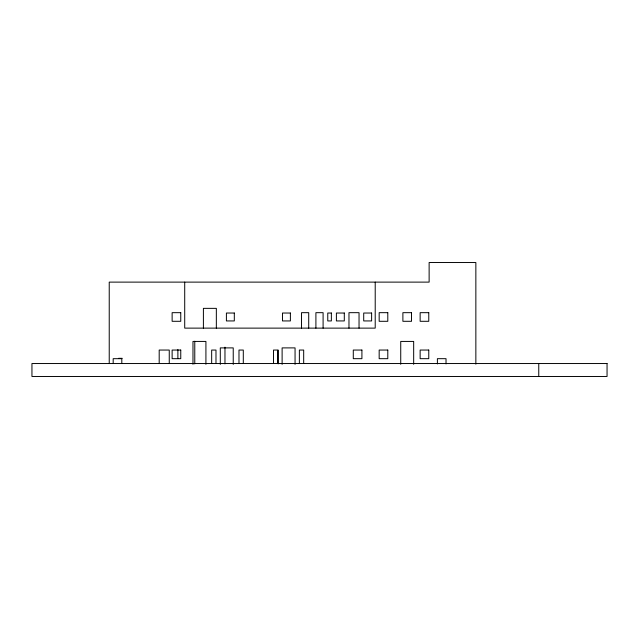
<?xml version="1.0" encoding="UTF-8"?>
<svg xmlns="http://www.w3.org/2000/svg" width="639" height="639" viewBox="0 0 639 639"><rect width="100%" height="100%" fill="white"/><g stroke="black" fill="none" stroke-linecap="round" stroke-linejoin="round"><path stroke-width="0.96" d="M118.574 358.319L122.233 358.319M538.757 363.535L538.757 376.475M475.855 364.182L475.855 262.533L429.128 262.525L429.128 282.118L109.229 282.118L109.229 363.559M446.022 363.934L446.022 358.679L437.395 358.679L437.395 363.934M413.673 364.318L413.673 341.426L400.733 341.426L400.733 364.318M375.213 282.118L375.213 328.126L184.711 328.126L184.711 282.118M359.038 328.126L359.038 312.671L348.974 312.671L348.974 328.126M323.094 328.126L323.094 312.671L315.906 312.671L315.906 328.126M308.717 328.126L308.717 312.671L301.528 312.671L301.528 328.126M303.685 363.471L303.685 350.052L299.371 350.052L299.371 363.471M295.058 364.398L295.058 347.896L282.118 347.896L282.118 364.398M278.165 350.084L278.165 363.903M277.805 363.471L277.805 350.052L273.492 350.052L273.492 363.471M243.299 363.471L243.299 350.052L238.986 350.052L238.986 363.471M233.235 364.398L233.235 347.896L220.295 347.896L220.295 364.398M224.968 347.153L224.968 363.918M216.341 328.126L216.341 308.357L203.402 308.357L203.402 328.126M215.982 363.471L215.982 350.052L211.669 350.052L211.669 363.471M205.918 364.318L205.918 341.426L192.978 341.426L192.978 364.318M194.775 341.242L194.775 363.918M177.882 349.557L177.882 358.431M169.255 363.471L169.255 350.052L159.191 350.052L159.191 363.471M121.809 363.471L121.809 358.679L113.183 358.679L113.183 363.471M180.757 312.671L172.131 312.671L172.131 321.297L180.757 321.297L180.757 312.671M387.793 312.671L379.167 312.671L379.167 321.297L387.793 321.297L387.793 312.671M411.516 312.671L402.889 312.671L402.889 321.297L411.516 321.297L411.516 312.671M428.769 312.671L420.142 312.671L420.142 321.297L428.769 321.297L428.769 312.671M234.313 313.03L226.406 313.03L226.406 320.938L234.313 320.938L234.313 313.03M290.386 313.03L282.478 313.03L282.478 320.938L290.386 320.938L290.386 313.03M331.361 313.03L327.767 313.03L327.767 320.938L331.361 320.938L331.361 313.03M344.301 313.03L336.394 313.03L336.394 320.938L344.301 320.938L344.301 313.03M371.618 313.03L363.711 313.03L363.711 320.938L371.618 320.938L371.618 313.03M180.757 350.052L172.131 350.052L172.131 358.679L180.757 358.679L180.757 350.052M361.914 350.052L353.287 350.052L353.287 358.679L361.914 358.679L361.914 350.052M387.793 350.052L379.167 350.052L379.167 358.679L387.793 358.679L387.793 350.052M428.769 350.052L420.142 350.052L420.142 358.679L428.769 358.679L428.769 350.052M607.05 363.535L31.95 363.535L31.95 376.475L607.05 376.475L607.05 363.535"/></g></svg>
